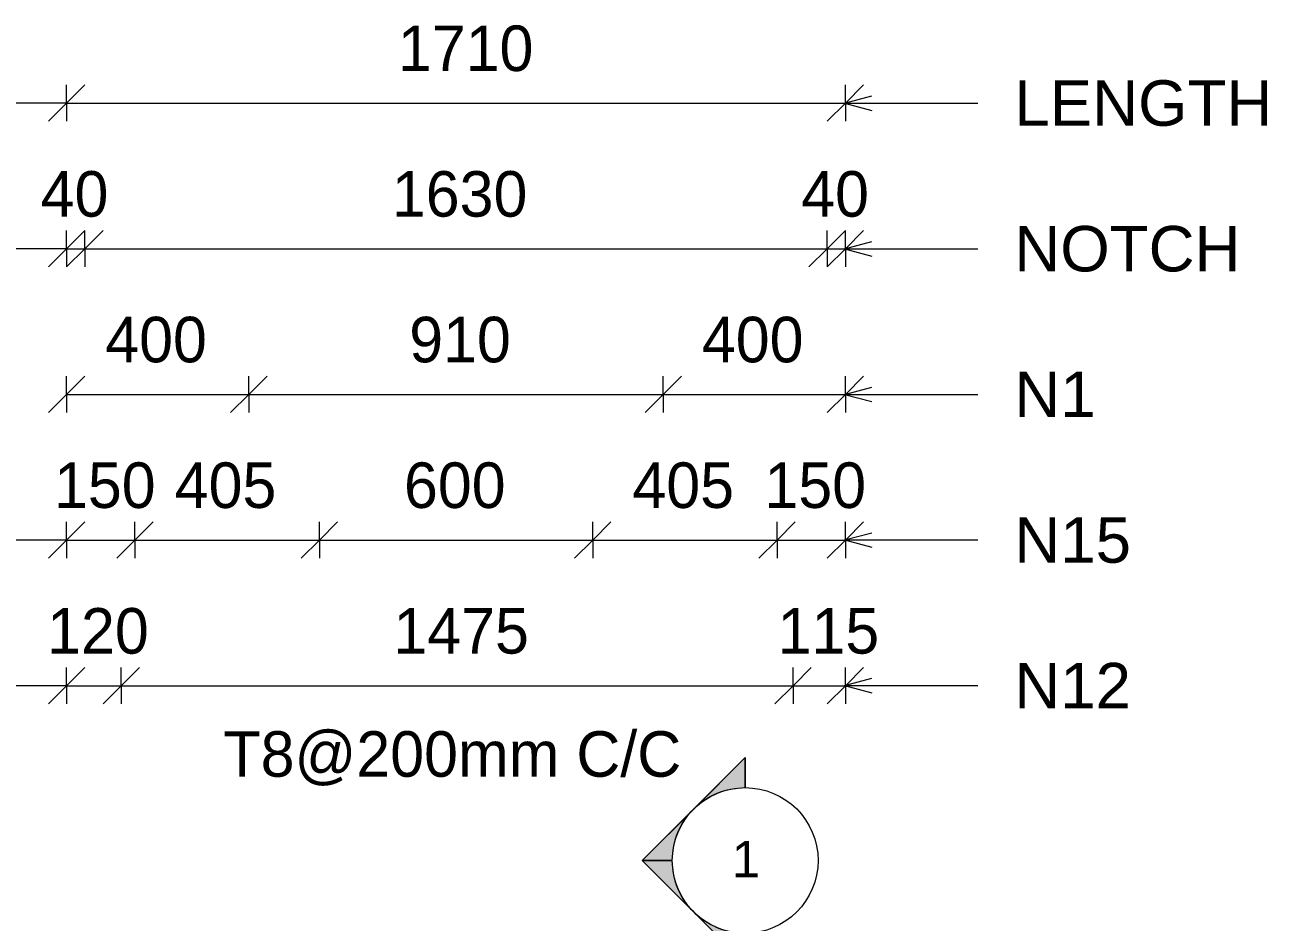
# Model space of a CAD drawing. Header units: millimetres. Extents: x 1421 to 26924, y -2138 to 20093.
# Drawn here: x 12573 to 15301, y 4785 to 6756 of the extents above; entities that cross this region are included whole.
import ezdxf

# ---------------------------------------------------------------- set-up
doc = ezdxf.new("R2010")
doc.units = ezdxf.units.MM
for name, color, linetype, lineweight in [('A-ANNO-DIMS', 211, 'Continuous', 9), ('A-ANNO-DIMS-40', 211, 'Continuous', 9), ('A-DETL-THIN', 151, 'Continuous', 18), ('G-ANNO-SYMB', 111, 'Continuous', 9), ('G-ANNO-TEXT', 231, 'Continuous', 9)]:
    doc.layers.add(name, color=color, linetype=linetype, lineweight=lineweight)
doc.styles.add('Arial', font='arial.ttf', dxfattribs={"height": 100})
doc.styles.add('Arial_1', font='arial.ttf', dxfattribs={"height": 80})
doc.styles.add('Nirmala UI Semilight', font='NirmalaS.ttf', dxfattribs={"height": 100})
doc.dimstyles.new('Arrow_Filled_-_2_5_NI_UI', dxfattribs={"dimscale": 304.8, "dimtxt": 104.736395, "dimasz": 0.262467, "dimexe": 0.131234, "dimexo": 0.0625, "dimgap": 0.131234, "dimtad": 1, "dimdec": 4, "dimzin": 0, "dimdsep": 46, "dimtxsty": 'Nirmala UI Semilight', "dimblk1": 'OBLIQUE', "dimblk2": 'OBLIQUE', "dimsah": 1, "dimcen": 0.09, "dimazin": 0, "dimtfac": 1, "dimtdec": 4, "dimtix": 1, "dimtmove": 0, "dimatfit": 3, "dimfxl": 0.131234, "dimfxlon": 1, "dimtvp": 1, "dimtolj": 1, "dimtzin": 0, "dimarcsym": 2})

# ---------------------------------------------------------------- blocks, each defined once
blk = doc.blocks.new('Detail View - M_Section Head - Filled SHOP DWG-1002450-Elevation Front')
at = {"layer": 'G-ANNO-SYMB'}
h = blk.add_hatch(color=256, dxfattribs=at)
edge = h.paths.add_edge_path()
edge.add_line((4404, -435.9), (4470.3, -435.9))
edge.add_arc((4630.3, -435.9), 160, 180, 225)
edge.add_line((4517.1, -549), (4404, -435.9))
h = blk.add_hatch(color=256, dxfattribs=at)
edge = h.paths.add_edge_path()
edge.add_line((4856.5, -435.9), (4743.4, -549))
edge.add_arc((4630.3, -435.9), 160, 315, 360)
edge.add_line((4790.3, -435.9), (4856.5, -435.9))
h = blk.add_hatch(color=256, dxfattribs=at)
edge = h.paths.add_edge_path()
edge.add_line((4630.3, -662.2), (4517.1, -549))
edge.add_arc((4630.3, -435.9), 160, 225, 270)
edge.add_line((4630.3, -595.9), (4630.3, -662.2))
h = blk.add_hatch(color=256, dxfattribs=at)
edge = h.paths.add_edge_path()
edge.add_line((4630.3, -662.2), (4630.3, -595.9))
edge.add_arc((4630.3, -435.9), 160, 270, 315)
edge.add_line((4743.4, -549), (4630.3, -662.2))
for p, q in [((4630.3, -662.2), (4404, -435.9)), ((4470.3, -435.9), (4404, -435.9)), ((4404, -435.9), (4517.1, -549)), ((4470.3, -435.9), (4404, -435.9)), ((4630.3, -662.2), (4856.5, -435.9)), ((4743.4, -549), (4856.5, -435.9)), ((4790.3, -435.9), (4856.5, -435.9)), ((4856.5, -435.9), (4790.3, -435.9)), ((4517.1, -549), (4630.3, -662.2)), ((4630.3, -662.2), (4743.4, -549)), ((4630.3, -595.9), (4630.3, -662.2)), ((4630.3, -662.2), (4630.3, -595.9))]:
    blk.add_line(p, q, dxfattribs=at)
for start, end in [(360, 180), (180, 360), (180, 225), (315, 0), (225, 270), (270, 315)]:
    blk.add_arc((4630.3, -435.9), 160, start, end, dxfattribs=at)
blk = doc.blocks.new('DIMBLOCK32-Elevation Front')
at = {"layer": 'A-ANNO-DIMS-40'}
for p, q in [((12665.1, 6584.3), (12705.1, 6624.3)), ((12665.1, 6584.3), (12665.1, 6624.3)), ((14375.1, 6584.3), (14415.1, 6624.3)), ((14375.1, 6584.3), (14375.1, 6624.3)), ((12665.1, 6584.3), (12625.1, 6544.3)), ((12665.1, 6584.3), (14375.1, 6584.3)), ((12665.1, 6584.3), (12665.1, 6544.3)), ((14375.1, 6584.3), (14335.1, 6544.3)), ((14375.1, 6584.3), (14375.1, 6544.3))]:
    blk.add_line(p, q, dxfattribs=at)
at = {"layer": 'A-ANNO-DIMS-40', "color": 0, "insert": (13392.5, 6754.8), "char_height": 100, "width": 306.211, "attachment_point": 1, "line_spacing_factor": 1.142579, "style": 'Nirmala UI Semilight'}
blk.add_mtext('1710', dxfattribs=at)
blk = doc.blocks.new('_Oblique')
at = {"color": 0, "linetype": 'ByBlock', "lineweight": -2}
blk.add_line((-0.5, -0.5), (0.5, 0.5), dxfattribs=at)
blk = doc.blocks.new('DIMBLOCK34-Elevation Front')
at = {"layer": 'A-ANNO-DIMS-40'}
for p, q in [((12665.1, 6264.3), (12705.1, 6304.3)), ((12665.1, 6264.3), (12665.1, 6304.3)), ((12705.1, 6264.3), (12745.1, 6304.3)), ((12705.1, 6264.3), (12705.1, 6304.3)), ((12665.1, 6264.3), (12625.1, 6224.3)), ((12665.1, 6264.3), (12705.1, 6264.3)), ((12705.1, 6264.3), (12665.1, 6224.3)), ((12665.1, 6264.3), (12665.1, 6224.3)), ((12705.1, 6264.3), (12705.1, 6224.3))]:
    blk.add_line(p, q, dxfattribs=at)
at = {"layer": 'A-ANNO-DIMS-40', "color": 0, "insert": (12608, 6434.8), "char_height": 100, "width": 185.098, "attachment_point": 1, "line_spacing_factor": 1.142579, "style": 'Nirmala UI Semilight'}
blk.add_mtext('40', dxfattribs=at)
blk = doc.blocks.new('DIMBLOCK35-Elevation Front')
at = {"layer": 'A-ANNO-DIMS-40'}
for p, q in [((12705.1, 6264.3), (12745.1, 6304.3)), ((12705.1, 6264.3), (12705.1, 6304.3)), ((14335.1, 6264.3), (14375.1, 6304.3)), ((14335.1, 6264.3), (14335.1, 6304.3)), ((12705.1, 6264.3), (12665.1, 6224.3)), ((12705.1, 6264.3), (14335.1, 6264.3)), ((12705.1, 6264.3), (12705.1, 6224.3)), ((14335.1, 6264.3), (14295.1, 6224.3)), ((14335.1, 6264.3), (14335.1, 6224.3))]:
    blk.add_line(p, q, dxfattribs=at)
at = {"layer": 'A-ANNO-DIMS-40', "color": 0, "insert": (13379.2, 6434.8), "char_height": 100, "width": 338.203, "attachment_point": 1, "line_spacing_factor": 1.142579, "style": 'Nirmala UI Semilight'}
blk.add_mtext('1630', dxfattribs=at)
blk = doc.blocks.new('DIMBLOCK36-Elevation Front')
at = {"layer": 'A-ANNO-DIMS-40'}
for p, q in [((14335.1, 6264.3), (14375.1, 6304.3)), ((14335.1, 6264.3), (14335.1, 6304.3)), ((14375.1, 6264.3), (14415.1, 6304.3)), ((14375.1, 6264.3), (14375.1, 6304.3)), ((14335.1, 6264.3), (14295.1, 6224.3)), ((14335.1, 6264.3), (14375.1, 6264.3)), ((14375.1, 6264.3), (14335.1, 6224.3)), ((14335.1, 6264.3), (14335.1, 6224.3)), ((14375.1, 6264.3), (14375.1, 6224.3))]:
    blk.add_line(p, q, dxfattribs=at)
at = {"layer": 'A-ANNO-DIMS-40', "color": 0, "insert": (14278, 6434.8), "char_height": 100, "width": 185.098, "attachment_point": 1, "line_spacing_factor": 1.142579, "style": 'Nirmala UI Semilight'}
blk.add_mtext('40', dxfattribs=at)
blk = doc.blocks.new('DIMBLOCK37-Elevation Front')
at = {"layer": 'A-ANNO-DIMS-40'}
for p, q in [((12665.1, 5624.3), (12705.1, 5664.3)), ((12665.1, 5624.3), (12665.1, 5664.3)), ((12815.1, 5624.3), (12855.1, 5664.3)), ((12815.1, 5624.3), (12815.1, 5664.3)), ((12665.1, 5624.3), (12625.1, 5584.3)), ((12665.1, 5624.3), (12815.1, 5624.3)), ((12665.1, 5624.3), (12665.1, 5584.3)), ((12815.1, 5624.3), (12775.1, 5584.3)), ((12815.1, 5624.3), (12815.1, 5584.3))]:
    blk.add_line(p, q, dxfattribs=at)
at = {"layer": 'A-ANNO-DIMS-40', "color": 0, "insert": (12637.3, 5794.8), "char_height": 100, "width": 246.797, "attachment_point": 1, "line_spacing_factor": 1.142579, "style": 'Nirmala UI Semilight'}
blk.add_mtext('150', dxfattribs=at)
blk = doc.blocks.new('DIMBLOCK38-Elevation Front')
at = {"layer": 'A-ANNO-DIMS-40'}
for p, q in [((12815.1, 5624.3), (12855.1, 5664.3)), ((12815.1, 5624.3), (12815.1, 5664.3)), ((13220.1, 5624.3), (13260.1, 5664.3)), ((13220.1, 5624.3), (13220.1, 5664.3)), ((12815.1, 5624.3), (12775.1, 5584.3)), ((12815.1, 5624.3), (13220.1, 5624.3)), ((12815.1, 5624.3), (12815.1, 5584.3)), ((13220.1, 5624.3), (13180.1, 5584.3)), ((13220.1, 5624.3), (13220.1, 5584.3))]:
    blk.add_line(p, q, dxfattribs=at)
at = {"layer": 'A-ANNO-DIMS-40', "color": 0, "insert": (12902.4, 5794.8), "char_height": 100, "width": 276.504, "attachment_point": 1, "line_spacing_factor": 1.142579, "style": 'Nirmala UI Semilight'}
blk.add_mtext('405', dxfattribs=at)
blk = doc.blocks.new('DIMBLOCK39-Elevation Front')
at = {"layer": 'A-ANNO-DIMS-40'}
for p, q in [((13220.1, 5624.3), (13260.1, 5664.3)), ((13220.1, 5624.3), (13220.1, 5664.3)), ((13820.1, 5624.3), (13860.1, 5664.3)), ((13820.1, 5624.3), (13820.1, 5664.3)), ((13220.1, 5624.3), (13180.1, 5584.3)), ((13220.1, 5624.3), (13820.1, 5624.3)), ((13220.1, 5624.3), (13220.1, 5584.3)), ((13820.1, 5624.3), (13780.1, 5584.3)), ((13820.1, 5624.3), (13820.1, 5584.3))]:
    blk.add_line(p, q, dxfattribs=at)
at = {"layer": 'A-ANNO-DIMS-40', "color": 0, "insert": (13405.8, 5794.8), "char_height": 100, "width": 274.219, "attachment_point": 1, "line_spacing_factor": 1.142579, "style": 'Nirmala UI Semilight'}
blk.add_mtext('600', dxfattribs=at)
blk = doc.blocks.new('DIMBLOCK40-Elevation Front')
at = {"layer": 'A-ANNO-DIMS-40'}
for p, q in [((13820.1, 5624.3), (13860.1, 5664.3)), ((13820.1, 5624.3), (13820.1, 5664.3)), ((14225.1, 5624.3), (14265.1, 5664.3)), ((14225.1, 5624.3), (14225.1, 5664.3)), ((13820.1, 5624.3), (13780.1, 5584.3)), ((13820.1, 5624.3), (14225.1, 5624.3)), ((13820.1, 5624.3), (13820.1, 5584.3)), ((14225.1, 5624.3), (14185.1, 5584.3)), ((14225.1, 5624.3), (14225.1, 5584.3))]:
    blk.add_line(p, q, dxfattribs=at)
at = {"layer": 'A-ANNO-DIMS-40', "color": 0, "insert": (13907.4, 5794.8), "char_height": 100, "width": 276.504, "attachment_point": 1, "line_spacing_factor": 1.142579, "style": 'Nirmala UI Semilight'}
blk.add_mtext('405', dxfattribs=at)
blk = doc.blocks.new('DIMBLOCK41-Elevation Front')
at = {"layer": 'A-ANNO-DIMS-40'}
for p, q in [((14225.1, 5624.3), (14265.1, 5664.3)), ((14225.1, 5624.3), (14225.1, 5664.3)), ((14375.1, 5624.3), (14415.1, 5664.3)), ((14375.1, 5624.3), (14375.1, 5664.3)), ((14225.1, 5624.3), (14185.1, 5584.3)), ((14225.1, 5624.3), (14375.1, 5624.3)), ((14225.1, 5624.3), (14225.1, 5584.3)), ((14375.1, 5624.3), (14335.1, 5584.3)), ((14375.1, 5624.3), (14375.1, 5584.3))]:
    blk.add_line(p, q, dxfattribs=at)
at = {"layer": 'A-ANNO-DIMS-40', "color": 0, "insert": (14197.3, 5794.8), "char_height": 100, "width": 246.797, "attachment_point": 1, "line_spacing_factor": 1.142579, "style": 'Nirmala UI Semilight'}
blk.add_mtext('150', dxfattribs=at)
blk = doc.blocks.new('DIMBLOCK47-Elevation Front')
at = {"layer": 'A-ANNO-DIMS-40'}
for p, q in [((12665.1, 5944.3), (12705.1, 5984.3)), ((12665.1, 5944.3), (12665.1, 5984.3)), ((13065.1, 5944.3), (13105.1, 5984.3)), ((13065.1, 5944.3), (13065.1, 5984.3)), ((12665.1, 5944.3), (12625.1, 5904.3)), ((12665.1, 5944.3), (13065.1, 5944.3)), ((12665.1, 5944.3), (12665.1, 5904.3)), ((13065.1, 5944.3), (13025.1, 5904.3)), ((13065.1, 5944.3), (13065.1, 5904.3))]:
    blk.add_line(p, q, dxfattribs=at)
at = {"layer": 'A-ANNO-DIMS-40', "color": 0, "insert": (12749.9, 6114.8), "char_height": 100, "width": 276.504, "attachment_point": 1, "line_spacing_factor": 1.142579, "style": 'Nirmala UI Semilight'}
blk.add_mtext('400', dxfattribs=at)
blk = doc.blocks.new('DIMBLOCK48-Elevation Front')
at = {"layer": 'A-ANNO-DIMS-40'}
for p, q in [((13065.1, 5944.3), (13105.1, 5984.3)), ((13065.1, 5944.3), (13065.1, 5984.3)), ((13975.1, 5944.3), (14015.1, 5984.3)), ((13975.1, 5944.3), (13975.1, 5984.3)), ((13065.1, 5944.3), (13025.1, 5904.3)), ((13065.1, 5944.3), (13975.1, 5944.3)), ((13065.1, 5944.3), (13065.1, 5904.3)), ((13975.1, 5944.3), (13935.1, 5904.3)), ((13975.1, 5944.3), (13975.1, 5904.3))]:
    blk.add_line(p, q, dxfattribs=at)
at = {"layer": 'A-ANNO-DIMS-40', "color": 0, "insert": (13417.3, 6114.8), "char_height": 100, "width": 246.797, "attachment_point": 1, "line_spacing_factor": 1.142579, "style": 'Nirmala UI Semilight'}
blk.add_mtext('910', dxfattribs=at)
blk = doc.blocks.new('DIMBLOCK49-Elevation Front')
at = {"layer": 'A-ANNO-DIMS-40'}
for p, q in [((13975.1, 5944.3), (14015.1, 5984.3)), ((13975.1, 5944.3), (13975.1, 5984.3)), ((14375.1, 5944.3), (14415.1, 5984.3)), ((14375.1, 5944.3), (14375.1, 5984.3)), ((13975.1, 5944.3), (13935.1, 5904.3)), ((13975.1, 5944.3), (14375.1, 5944.3)), ((13975.1, 5944.3), (13975.1, 5904.3)), ((14375.1, 5944.3), (14335.1, 5904.3)), ((14375.1, 5944.3), (14375.1, 5904.3))]:
    blk.add_line(p, q, dxfattribs=at)
at = {"layer": 'A-ANNO-DIMS-40', "color": 0, "insert": (14059.9, 6114.8), "char_height": 100, "width": 276.504, "attachment_point": 1, "line_spacing_factor": 1.142579, "style": 'Nirmala UI Semilight'}
blk.add_mtext('400', dxfattribs=at)
blk = doc.blocks.new('DIMBLOCK97-Elevation Front')
at = {"layer": 'A-ANNO-DIMS-40'}
for p, q in [((12665.1, 5304.3), (12705.1, 5344.3)), ((12665.1, 5304.3), (12665.1, 5344.3)), ((12785.1, 5304.3), (12825.1, 5344.3)), ((12785.1, 5304.3), (12785.1, 5344.3)), ((12665.1, 5304.3), (12625.1, 5264.3)), ((12665.1, 5304.3), (12785.1, 5304.3)), ((12665.1, 5304.3), (12665.1, 5264.3)), ((12785.1, 5304.3), (12745.1, 5264.3)), ((12785.1, 5304.3), (12785.1, 5264.3))]:
    blk.add_line(p, q, dxfattribs=at)
at = {"layer": 'A-ANNO-DIMS-40', "color": 0, "insert": (12622.3, 5474.8), "char_height": 100, "width": 246.797, "attachment_point": 1, "line_spacing_factor": 1.142579, "style": 'Nirmala UI Semilight'}
blk.add_mtext('120', dxfattribs=at)
blk = doc.blocks.new('DIMBLOCK98-Elevation Front')
at = {"layer": 'A-ANNO-DIMS-40'}
for p, q in [((12785.1, 5304.3), (12825.1, 5344.3)), ((12785.1, 5304.3), (12785.1, 5344.3)), ((14260.1, 5304.3), (14300.1, 5344.3)), ((14260.1, 5304.3), (14260.1, 5344.3)), ((12785.1, 5304.3), (12745.1, 5264.3)), ((12785.1, 5304.3), (14260.1, 5304.3)), ((12785.1, 5304.3), (12785.1, 5264.3)), ((14260.1, 5304.3), (14220.1, 5264.3)), ((14260.1, 5304.3), (14260.1, 5264.3))]:
    blk.add_line(p, q, dxfattribs=at)
at = {"layer": 'A-ANNO-DIMS-40', "color": 0, "char_height": 100, "attachment_point": 1, "line_spacing_factor": 1.142579, "style": 'Nirmala UI Semilight'}
for s, insert, width in [('1475', (13382.6, 5474.8), 335.918), ('T8@200mm C/C', (13009.4, 5204.3), 1231.7)]:
    blk.add_mtext(s, dxfattribs=dict(at, insert=insert, width=width))
blk = doc.blocks.new('DIMBLOCK99-Elevation Front')
at = {"layer": 'A-ANNO-DIMS-40'}
for p, q in [((14260.1, 5304.3), (14300.1, 5344.3)), ((14260.1, 5304.3), (14260.1, 5344.3)), ((14375.1, 5304.3), (14415.1, 5344.3)), ((14375.1, 5304.3), (14375.1, 5344.3)), ((14260.1, 5304.3), (14220.1, 5264.3)), ((14260.1, 5304.3), (14375.1, 5304.3)), ((14260.1, 5304.3), (14260.1, 5264.3)), ((14375.1, 5304.3), (14335.1, 5264.3)), ((14375.1, 5304.3), (14375.1, 5264.3))]:
    blk.add_line(p, q, dxfattribs=at)
at = {"layer": 'A-ANNO-DIMS-40', "color": 0, "insert": (14226.2, 5474.8), "char_height": 100, "width": 219.375, "attachment_point": 1, "line_spacing_factor": 1.142579, "style": 'Nirmala UI Semilight'}
blk.add_mtext('115', dxfattribs=at)

msp = doc.modelspace()

# ---------------------------------------------------------------- linework, layer by layer
at = {"layer": 'A-DETL-THIN'}
for p, q in [((12665.10694, 6584.31009), (10207.06074, 6584.31009)), ((12665.10694, 6264.31009), (10207.06074, 6264.31009)), ((12665.10694, 5624.31009), (10847.06074, 5624.31009)), ((12665.10694, 5304.31009), (12121.66485, 5304.31009))]:
    msp.add_line(p, q, dxfattribs=at)
at = {"layer": 'G-ANNO-TEXT', "color": 10}
for p, q in [((14373.42371, 6584.41701), (14433.42371, 6600.49396)), ((14373.42371, 6584.41701), (14433.42371, 6568.34006)), ((14373.42371, 6584.41701), (14665.93217, 6584.41701)), ((14373.42371, 6264.41701), (14433.42371, 6280.49396)), ((14373.42371, 6264.41701), (14433.42371, 6248.34006)), ((14373.42371, 6264.41701), (14665.93217, 6264.41701)), ((14373.42371, 5944.41701), (14433.42371, 5960.49396)), ((14373.42371, 5944.41701), (14433.42371, 5928.34006)), ((14373.42371, 5944.41701), (14665.93217, 5944.41701)), ((14373.42371, 5624.41701), (14433.42371, 5640.49396)), ((14373.42371, 5624.41701), (14433.42371, 5608.34006)), ((14373.42371, 5624.41701), (14665.93217, 5624.41701)), ((14373.42371, 5304.41701), (14433.42371, 5320.49396)), ((14373.42371, 5304.41701), (14433.42371, 5288.34006)), ((14373.42371, 5304.41701), (14665.93217, 5304.41701))]:
    msp.add_line(p, q, dxfattribs=at)

# ---------------------------------------------------------------- block references
at = {"layer": 'G-ANNO-SYMB', "extrusion": (0, 0, -1), "rotation": 90.00000000000038}
msp.add_blockref('Detail View - M_Section Head - Filled SHOP DWG-1002450-Elevation Front', (-14590.90694, 289.98166), dxfattribs=at)

# ---------------------------------------------------------------- texts
at = {"layer": 'G-ANNO-SYMB', "insert": (14125.64976, 4963.31141), "char_height": 80, "width": 76.962, "attachment_point": 1, "style": 'Arial_1'}
msp.add_mtext('1', dxfattribs=at)
at = {"layer": 'G-ANNO-TEXT', "color": 7, "char_height": 100, "attachment_point": 1, "style": 'Arial'}
for s, insert, width in [('LENGTH', (14745.93217, 6634.41701), 686.2445), ('NOTCH', (14745.93217, 6314.41701), 602.869), ('N1', (14745.93217, 5994.41701), 214.85225), ('N15', (14745.93217, 5674.41701), 307.848), ('N12', (14745.93217, 5354.41701), 307.848)]:
    msp.add_mtext(s, dxfattribs=dict(at, insert=insert, width=width))

# ---------------------------------------------------------------- dimensions: what is measured, and where the dimension line sits
at = {"layer": 'A-ANNO-DIMS'}
for base, p1, p2, override, picture, middle in [((14375.10694, 6584.31009), (12665.10694, 6544.31009), (14375.10694, 6544.31009), {"dimpost": '<>', "dimfxl": 1710}, 'DIMBLOCK32-Elevation Front', (13520.10694, 6676.26267)), ((12705.10694, 6264.31009), (12665.10694, 6224.31009), (12705.10694, 6224.31009), {"dimpost": '<>', "dimfxl": 40}, 'DIMBLOCK34-Elevation Front', (12685.10694, 6355.98373)), ((14335.10694, 6264.31009), (12705.10694, 6224.31009), (14335.10694, 6224.31009), {"dimpost": '<>', "dimfxl": 1630}, 'DIMBLOCK35-Elevation Front', (13520.10694, 6356.29754)), ((14375.10694, 6264.31009), (14335.10694, 6224.31009), (14375.10694, 6224.31009), {"dimpost": '<>', "dimfxl": 40}, 'DIMBLOCK36-Elevation Front', (14355.10694, 6355.98373)), ((13065.10694, 5944.31009), (12665.10694, 5904.31009), (13065.10694, 5904.31009), {"dimpost": '<>', "dimfxl": 400}, 'DIMBLOCK47-Elevation Front', (12865.10694, 6035.98373)), ((13975.10694, 5944.31009), (13065.10694, 5904.31009), (13975.10694, 5904.31009), {"dimpost": '<>', "dimfxl": 910}, 'DIMBLOCK48-Elevation Front', (13520.10694, 6036.29754)), ((14375.10694, 5944.31009), (13975.10694, 5904.31009), (14375.10694, 5904.31009), {"dimpost": '<>', "dimfxl": 400}, 'DIMBLOCK49-Elevation Front', (14175.10694, 6035.98373)), ((12815.10694, 5624.31009), (12665.10694, 5584.31009), (12815.10694, 5584.31009), {"dimpost": '<>', "dimfxl": 150}, 'DIMBLOCK37-Elevation Front', (12740.10694, 5716.26267)), ((13220.10694, 5624.31009), (12815.10694, 5584.31009), (13220.10694, 5584.31009), {"dimpost": '<>', "dimfxl": 405}, 'DIMBLOCK38-Elevation Front', (13017.60694, 5715.98373)), ((13820.10694, 5624.31009), (13220.10694, 5584.31009), (13820.10694, 5584.31009), {"dimpost": '<>', "dimfxl": 600}, 'DIMBLOCK39-Elevation Front', (13520.10694, 5716.0186)), ((14225.10694, 5624.31009), (13820.10694, 5584.31009), (14225.10694, 5584.31009), {"dimpost": '<>', "dimfxl": 405}, 'DIMBLOCK40-Elevation Front', (14022.60694, 5715.98373)), ((14375.10694, 5624.31009), (14225.10694, 5584.31009), (14375.10694, 5584.31009), {"dimpost": '<>', "dimfxl": 150}, 'DIMBLOCK41-Elevation Front', (14300.10694, 5716.26267)), ((12785.10694, 5304.31009), (12665.10694, 5264.31009), (12785.10694, 5264.31009), {"dimpost": '<>', "dimfxl": 120}, 'DIMBLOCK97-Elevation Front', (12725.10694, 5396.26267)), ((14375.10694, 5304.31009), (14260.10694, 5264.31009), (14375.10694, 5264.31009), {"dimpost": '<>', "dimfxl": 115}, 'DIMBLOCK99-Elevation Front', (14317.60694, 5396.26267))]:
    dim = msp.add_linear_dim(base=base, p1=p1, p2=p2, dimstyle='Arrow_Filled_-_2_5_NI_UI', override=override, dxfattribs=at)
    dim.commit()
    dim.dimension.update_dxf_attribs({"geometry": picture, "text_midpoint": middle})
dim = msp.add_linear_dim(base=(14260.10694, 5304.31009), p1=(12785.10694, 5264.31009), p2=(14260.10694, 5264.31009), text='<>\\XT8@200mm C/C', dimstyle='Arrow_Filled_-_2_5_NI_UI', override={"dimpost": '<>', "dimfxl": 1475}, dxfattribs=at)
dim.commit()
dim.dimension.update_dxf_attribs({"geometry": 'DIMBLOCK98-Elevation Front', "text_midpoint": (13522.60694, 5304.31009)})

doc.saveas('drawing.dxf')
